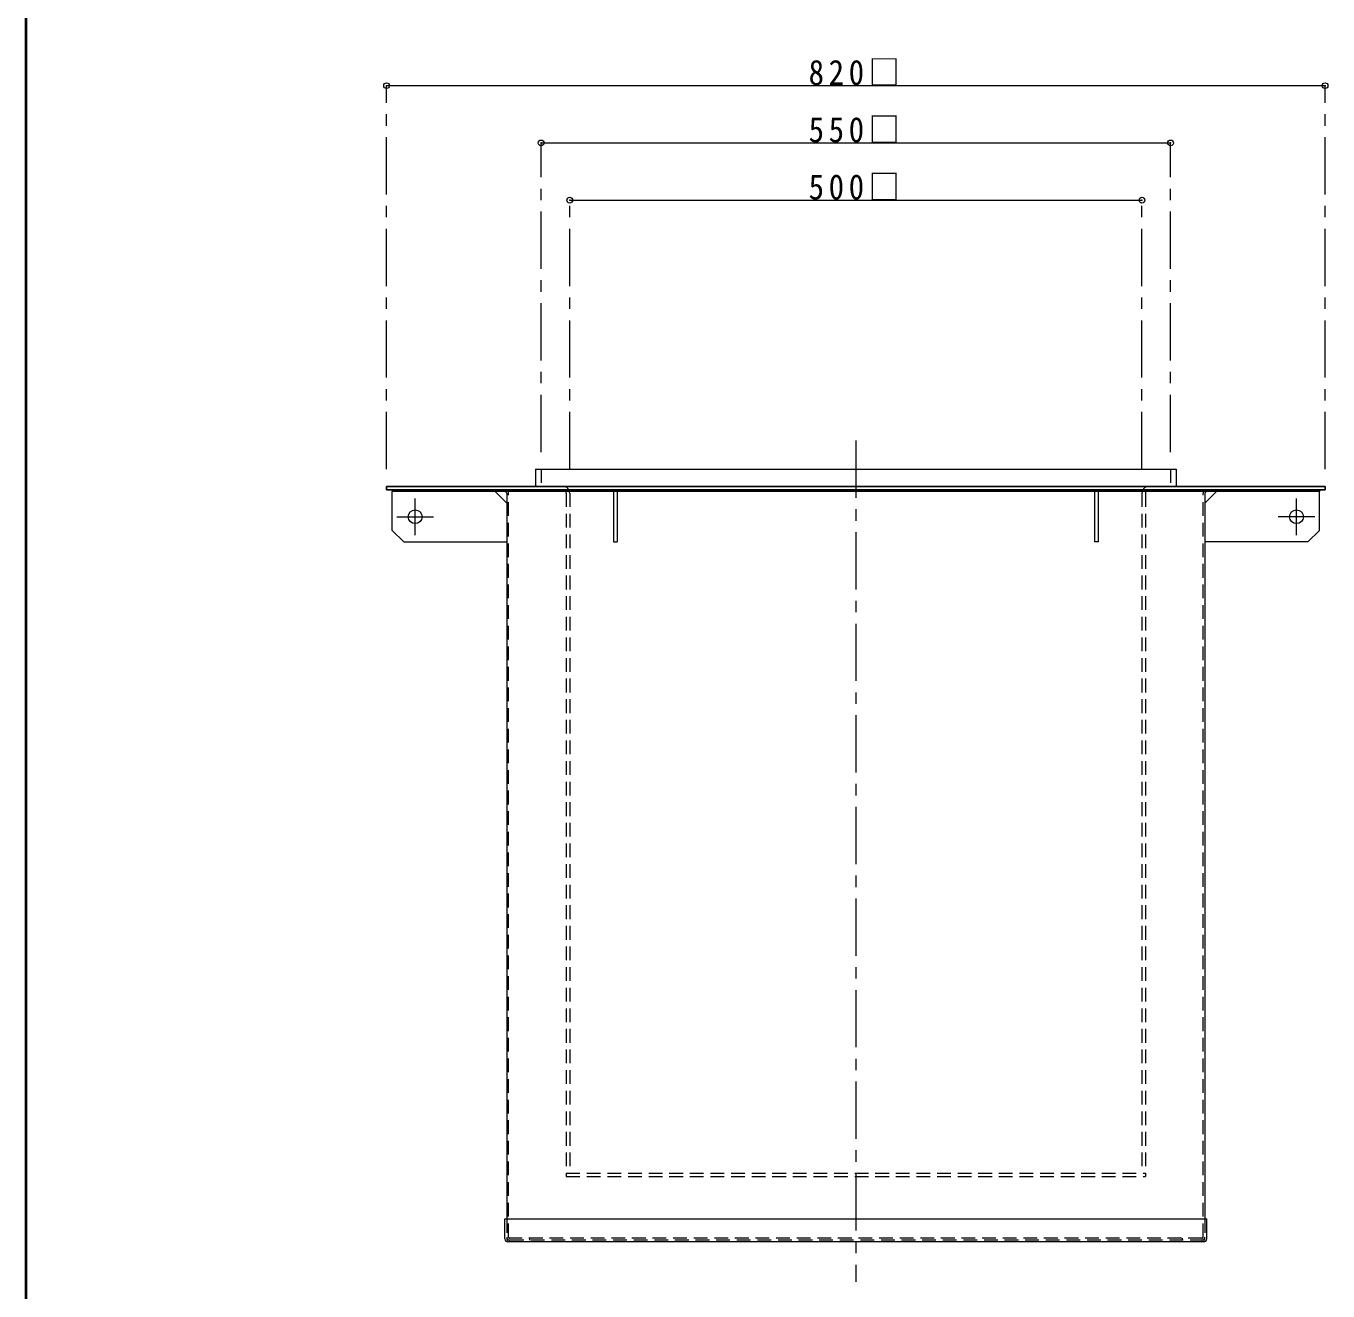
# Model space of a CAD drawing. Units: millimetres at full size, sheet at 1:10; details may follow other scales. Extents: x -2065 to 1985, y -1413 to 1397.
# Drawn here: x -2065 to -928, y -849 to 256 of the extents above; entities that cross this region are included whole.
import ezdxf

# ---------------------------------------------------------------- set-up
doc = ezdxf.new("R2010")
doc.units = ezdxf.units.MM
doc.header["$LTSCALE"] = 10
doc.header["$PDMODE"] = 32
doc.header["$PDSIZE"] = 5
doc.linetypes.add('CHAIN1', pattern=[8, 5, -1, 1, -1])
doc.linetypes.add('DASHED1', pattern=[1.8, 1.2, -0.6])
doc.layers.add('0-0_ﾚｲﾔ1', color=4, linetype='Continuous', lineweight=9)
doc.styles.add('ＭＳ ゴシック', font='')
doc.styles.get('ＭＳ ゴシック').set_extended_font_data('MS Gothic')

msp = doc.modelspace()

# ---------------------------------------------------------------- linework, layer by layer
at = {"layer": '0-0_ﾚｲﾔ1', "color": 1, "lineweight": 40}
msp.add_line((-2065.35, -1413.31), (-2065.35, 1396.69), dxfattribs=at)
at = {"layer": '0-0_ﾚｲﾔ1', "linetype": 'CHAIN1'}
for p, q in [((-1750.35, -131.16), (-1750.35, 203.84)), ((-930.35, -131.16), (-930.35, 203.84)), ((-1615.35, -116.16), (-1615.35, 153.84)), ((-1065.35, -116.16), (-1065.35, 153.84)), ((-1590.35, -131.16), (-1590.35, 103.84)), ((-1090.35, -131.16), (-1090.35, 103.84)), ((-1340.35, -106.16), (-1340.35, -841.16)), ((-1725.35, -188.76), (-1725.35, -156.76)), ((-955.35, -188.76), (-955.35, -156.76)), ((-1741.35, -172.76), (-1709.35, -172.76)), ((-939.35, -172.76), (-971.35, -172.76))]:
    msp.add_line(p, q, dxfattribs=at)
at = {"layer": '0-0_ﾚｲﾔ1'}
for p, q in [((-930.35, 203.84), (-1750.35, 203.84)), ((-1615.35, 153.84), (-1065.35, 153.84)), ((-1590.35, 103.84), (-1090.35, 103.84)), ((-1745.35, -184.76), (-1745.35, -150.76)), ((-1645.35, -160.76), (-1655.35, -150.76)), ((-1035.35, -160.76), (-1025.35, -150.76)), ((-935.35, -184.76), (-935.35, -150.76)), ((-1745.35, -184.76), (-1735.35, -194.76)), ((-935.35, -184.76), (-945.35, -194.76)), ((-1735.35, -194.76), (-1645.35, -194.76)), ((-945.35, -194.76), (-1035.35, -194.76))]:
    msp.add_line(p, q, dxfattribs=at)
at = {"layer": '0-0_ﾚｲﾔ1', "color": 7, "lineweight": 18}
for p, q in [((-1620.35, -131.16), (-1620.35, -146.16)), ((-1620.35, -131.16), (-1060.35, -131.16)), ((-1060.35, -131.16), (-1060.35, -146.16)), ((-1745.35, -149.16), (-1745.35, -150.76)), ((-935.35, -150.76), (-1745.35, -150.76)), ((-1645.35, -152.36), (-1645.35, -786.16)), ((-1551.95, -150.76), (-1551.95, -194.76)), ((-1548.75, -150.76), (-1548.75, -194.76)), ((-1131.95, -150.76), (-1131.95, -194.76)), ((-1128.75, -150.76), (-1128.75, -194.76)), ((-1035.35, -152.36), (-1035.35, -786.16)), ((-935.35, -149.16), (-935.35, -150.76)), ((-1551.95, -194.76), (-1548.75, -194.76)), ((-1128.75, -194.76), (-1131.95, -194.76)), ((-1646.95, -786.16), (-1033.75, -786.16)), ((-1646.95, -803.56), (-1646.95, -786.16)), ((-1033.75, -803.56), (-1033.75, -786.16)), ((-1036.35, -806.16), (-1644.35, -806.16))]:
    msp.add_line(p, q, dxfattribs=at)
at = {"layer": '0-0_ﾚｲﾔ1', "linetype": 'DASHED1'}
for p, q in [((-1615.35, -131.16), (-1615.35, -146.16)), ((-1065.35, -131.16), (-1065.35, -146.16)), ((-1643.75, -801.96), (-1643.75, -152.36)), ((-1593.35, -152.16), (-1593.35, -749.16)), ((-1590.35, -152.16), (-1590.35, -746.16)), ((-1090.35, -152.16), (-1090.35, -746.16)), ((-1087.35, -152.16), (-1087.35, -749.16)), ((-1036.95, -801.96), (-1036.95, -152.36)), ((-1593.35, -746.16), (-1087.35, -746.16)), ((-1593.35, -749.16), (-1087.35, -749.16)), ((-1645.35, -786.16), (-1645.35, -803.56)), ((-1035.35, -786.16), (-1035.35, -803.56)), ((-1036.35, -804.56), (-1644.35, -804.56)), ((-1037.95, -802.96), (-1642.75, -802.96)), ((-1625.35, -802.96), (-1625.35, -804.56)), ((-1055.35, -802.96), (-1055.35, -804.56))]:
    msp.add_line(p, q, dxfattribs=at)
at = {"layer": '0-0_ﾚｲﾔ1', "color": 5, "lineweight": 25}
for p, q in [((-1750.35, -146.16), (-1750.35, -149.16)), ((-930.35, -146.16), (-1750.35, -146.16)), ((-930.35, -146.16), (-930.35, -149.16)), ((-930.35, -149.16), (-1750.35, -149.16))]:
    msp.add_line(p, q, dxfattribs=at)
at = {"layer": '0-0_ﾚｲﾔ1'}
for centre in [(-1725.35, -172.76), (-955.35, -172.76)]:
    msp.add_circle(centre, 6, dxfattribs=at)
at = {"layer": '0-0_ﾚｲﾔ1', "linetype": 'DASHED1'}
for centre, radius, start, end in [((-1596.35, -152.16), 6, 0, 90), ((-1084.35, -152.16), 6, 90, 180), ((-1646.95, -152.36), 3.2, 0, 90), ((-1596.35, -152.16), 3, 0, 90), ((-1084.35, -152.16), 3, 90, 180), ((-1033.75, -152.36), 3.2, 90, 180), ((-1642.75, -801.96), 2.6, 180, 270), ((-1644.35, -803.56), 1, 180, 270), ((-1642.75, -801.96), 1, 180, 270), ((-1037.95, -801.96), 2.6, 270, 0), ((-1037.95, -801.96), 1, 270, 0), ((-1036.35, -803.56), 1, 270, 0)]:
    msp.add_arc(centre, radius, start, end, dxfattribs=at)
at = {"layer": '0-0_ﾚｲﾔ1', "color": 7, "lineweight": 18}
for centre, radius, start, end in [((-1646.95, -152.36), 1.6, 0, 90), ((-1033.75, -152.36), 1.6, 90, 180), ((-1644.35, -803.56), 2.6, 180, 270), ((-1036.35, -803.56), 2.6, 270, 0)]:
    msp.add_arc(centre, radius, start, end, dxfattribs=at)
at = {"layer": '0-0_ﾚｲﾔ1'}
for p in [(-1750.35, 203.84), (-930.35, 203.84), (-1615.35, 153.84), (-1065.35, 153.84), (-1590.35, 103.84), (-1090.35, 103.84)]:
    msp.add_point(p, dxfattribs=at)

# ---------------------------------------------------------------- texts
at = {"layer": '0-0_ﾚｲﾔ1', "color": 7, "char_height": 21.99, "attachment_point": 7, "style": 'ＭＳ ゴシック'}
for s, insert in [('\\T1.3;\\W0.9;820□', (-1381.6, 203.84)), ('\\T1.3;\\W0.9;550□', (-1381.6, 153.84)), ('\\T1.3;\\W0.9;500□', (-1381.6, 103.84))]:
    msp.add_mtext(s, dxfattribs=dict(at, insert=insert))

doc.saveas('drawing.dxf')
